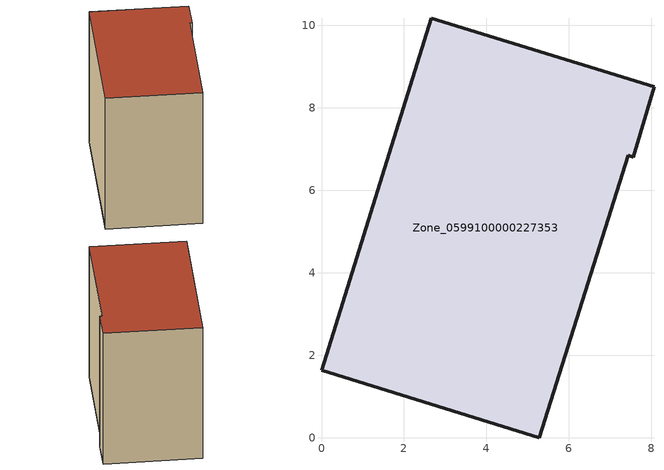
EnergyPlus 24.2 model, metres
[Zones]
Zone_0599100000227353
 floor ground (C_G): 0,1.64 2.66,10.18 8.06,8.52 7.56,6.81 7.43,6.85 5.28,0 z0
 wall outside (C_F): 2.66,10.18 0,1.64 5.28,0 7.43,6.85 7.56,6.81 8.06,8.52 2.66,10.18 z0:8.85
 roof outside (C_R): 8.06,8.52 2.66,10.18 0,1.64 5.28,0 7.43,6.85 7.56,6.81 z8.85
[BUILDING]
Pand.0599100000227353: North Axis=0; Terrain=City; Loads Convergence Tolerance Value=0.04; Temperature Convergence Tolerance Value=0.4; Solar Distribution=FullExterior; Maximum Number of Warmup Days=25; Minimum Number of Warmup Days=1
[Site:Location]
Rotterdam.The.Hague.AP_ZH_NLD Design_Conditions: Latitude=51.96; Longitude=4.45; Time Zone=1; Elevation=-4.5
[SITE:GROUNDTEMPERATURE:BUILDINGSURFACE]
18, 18, 18, 18, 18, 18, 18, 18, 18, 18, 18, 18
[MATERIAL] Thermal Absorptance=0.9; Solar Absorptance=0.7; Visible Absorptance=0.7
Name | Roughness | Thickness | Conductivity | Density | Specific Heat
G.TI.1975-1991 | MediumSmooth | 0.15 | 0.288461 | 540 | 1210
F.TI.1975-1991 | Rough | 0.3 | 0.230769 | 1920 | 840
R.TI.1975-1991 | MediumRough | 0.2 | 0.153846 | 1500 | 1000
[CONSTRUCTION]
C_G: G.TI.1975-1991
C_F: F.TI.1975-1991
C_R: R.TI.1975-1991
[ZONE]
Zone_0599100000227353: Type=1; Multiplier=1; Ceiling Height=Autocalculate; Volume=Autocalculate; Floor Area=autocalculate; Part of Total Floor Area=Yes
[ZONEINFILTRATION:DESIGNFLOWRATE]
Infil_Zone_0599100000227353: Zone or ZoneList or Space or SpaceList=Zone_0599100000227353; Schedule=AlwaysOn; Design Flow Rate Calculation Method=Flow/Area; Flow Rate per Floor Area=0.003; Constant Term Coefficient=1; Temperature Term Coefficient=0; Velocity Term Coefficient=0; Velocity Squared Term Coefficient=0
[HVACTEMPLATE:ZONE:IDEALLOADSAIRSYSTEM]
Zone_0599100000227353: Maximum Heating Supply Air Temperature=50; Minimum Cooling Supply Air Temperature=13; Maximum Heating Supply Air Humidity Ratio=0.0156; Minimum Cooling Supply Air Humidity Ratio=0.0077; Heating Limit=NoLimit; Cooling Limit=NoLimit; Dehumidification Control Type=ConstantSensibleHeatRatio; Cooling Sensible Heat Ratio=0.7; Dehumidification Setpoint=60; Humidification Control Type=None; Humidification Setpoint=30; Outdoor Air Method=None; Outdoor Air Flow Rate per Person=0.00944; Outdoor Air Flow Rate per Zone Floor Area=0; Outdoor Air Flow Rate per Zone=0; Demand Controlled Ventilation Type=None; Outdoor Air Economizer Type=NoEconomizer; Heat Recovery Type=None; Sensible Heat Recovery Effectiveness=0.7; Latent Heat Recovery Effectiveness=0.65
[ZONECONTROL:THERMOSTAT]
ThermostatControl_Zone_0599100000227353: Zone or ZoneList=Zone_0599100000227353; Control Type Schedule=DualSetpointControlType; Control 1=Thermostat_Zone_0599100000227353; Temperature Difference Between Cutout And Setpoint=0
[THERMOSTATSETPOINT:DUALSETPOINT]
Thermostat_Zone_0599100000227353: Heating Setpoint Temperature Schedule=HeatingSetpoint_Zone_0599100000227353; Cooling Setpoint Temperature Schedule=CoolingSetpoint_Zone_0599100000227353
[SCHEDULE:COMPACT]
HeatingSetpoint_Zone_0599100000227353: Through: 12/31, For: AllDays, Until: 24:00, 21
CoolingSetpoint_Zone_0599100000227353: Through: 12/31, For: AllDays, Until: 24:00, 24
DualSetpointControlType: Through: 12/31, For: AllDays, Until: 24:00, 4
AlwaysOn: Through: 12/31, For: AllDays, Until: 24:00, 1
